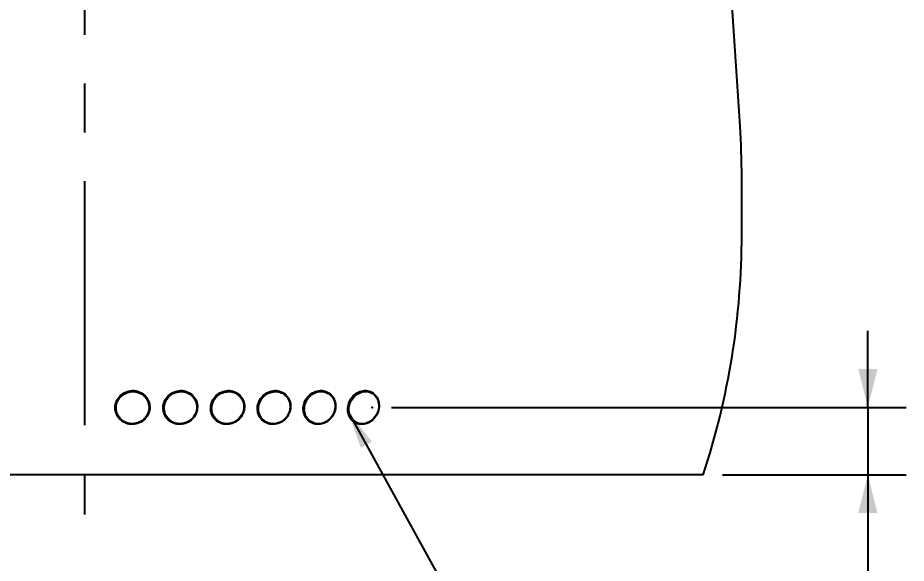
# Model space of a CAD drawing. Header units: millimetres. Extents: x -54 to 586, y 8 to 412.
# Drawn here: x 326.8 to 373.09, y 145.21 to 173.61 of the extents above; entities that cross this region are included whole.
import ezdxf

# ---------------------------------------------------------------- set-up
doc = ezdxf.new("R2010")
doc.units = ezdxf.units.MM
doc.header["$PDSIZE"] = -1
doc.linetypes.add('CENTERX2', pattern=[20.32, 12.7, -2.54, 2.54, -2.54])
for name, color, linetype in [('CENTERLINE', 4, 'CENTERX2'), ('DIMENSIONS', 2, 'Continuous'), ('TEXT', 2, 'Continuous')]:
    doc.layers.add(name, color=color, linetype=linetype)
doc.layers.add('OUTLINE', color=7, linetype='Continuous', lineweight=25)
doc.styles.add('SLDTEXTSTYLE0', font='TXT', dxfattribs={"width": 0.75})
doc.dimstyles.new('SLDDIMSTYLE11', dxfattribs={"dimtxt": 0.18, "dimasz": 2, "dimexe": 0, "dimexo": 0.0625, "dimgap": 0, "dimtad": 0, "dimtih": 1, "dimtoh": 1, "dimdec": 0, "dimrnd": 1e-09, "dimzin": 0, "dimdsep": 46, "dimtxsty": 'Standard', "dimsah": 1, "dimcen": 0.09, "dimadec": 0, "dimazin": 0, "dimtfac": 2, "dimtdec": 0, "dimtofl": 0, "dimtmove": 0, "dimatfit": 3, "dimfxl": 0, "dimfrac": 2, "dimtolj": 1, "dimtzin": 0, "dimarcsym": 0})
doc.dimstyles.new('SLDDIMSTYLE6', dxfattribs={"dimtxt": 3.5, "dimasz": 2, "dimexe": 0, "dimexo": 0.0625, "dimgap": 0.875, "dimtad": 1, "dimrnd": 1e-09, "dimzin": 12, "dimdsep": 46, "dimtxsty": 'SLDTEXTSTYLE0', "dimsah": 1, "dimcen": 0.09, "dimadec": 0, "dimazin": 3, "dimtfac": 1, "dimtmove": 0, "dimatfit": 0, "dimfxl": 0, "dimfrac": 2, "dimtolj": 1, "dimtzin": 12, "dimarcsym": 0})

# ---------------------------------------------------------------- blocks, each defined once
blk = doc.blocks.new('_D_28')
at = {"layer": 'DIMENSIONS'}
for p, q in [((371.089, 153.319), (371.089, 157.319)), ((346.267, 153.319), (373.089, 153.319)), ((371.089, 153.319), (371.089, 149.819)), ((363.515, 149.819), (373.089, 149.819)), ((371.089, 149.819), (371.089, 135.297))]:
    blk.add_line(p, q, dxfattribs=at)
for points in [[(371.089, 153.319), (371.589, 155.319), (370.589, 155.319)], [(371.089, 149.819), (370.589, 147.819), (371.589, 147.819)]]:
    blk.add_solid(points, dxfattribs=at)
at = {"layer": 'DIMENSIONS', "insert": (366.577, 135.297), "char_height": 3.5, "attachment_point": 1, "rotation": 90, "style": 'SLDTEXTSTYLE0'}
blk.add_mtext('3,5', dxfattribs=at)

msp = doc.modelspace()

# ---------------------------------------------------------------- linework, layer by layer
msp.add_point((345.2666, 153.31949))
at = {"layer": 'CENTERLINE'}
msp.add_line((330.26861, 388.62415), (330.26861, 147.75307), dxfattribs=at)
at = {"layer": 'OUTLINE'}
for p, q in [((364.43044, 167.97387), (361.98903, 204.68356)), ((364.51861, 162.31949), (364.51861, 165.31949)), ((362.51532, 149.8195), (298.0219, 149.8195))]:
    msp.add_line(p, q, dxfattribs=at)
for centre, start, end in [((324.51861, 165.31949), 0, 3.804903), ((324.51861, 162.31949), 341.790043, 0)]:
    msp.add_arc(centre, 40, start, end, dxfattribs=at)
for points in [[(333.41599, 152.71856), (333.49915, 152.80269), (333.56409, 152.90097), (333.65215, 153.11585), (333.6743, 153.23138), (333.67196, 153.46027), (333.64721, 153.57505), (333.55543, 153.7837), (333.48747, 153.87973), (333.32008, 154.03702), (333.21973, 154.09949), (333.00137, 154.18168), (332.88462, 154.20144), (332.64742, 154.19534), (332.53114, 154.16962), (332.31424, 154.07614), (332.21521, 154.00859), (332.0508, 153.84266), (331.98473, 153.7432), (331.89699, 153.5299), (331.87447, 153.41385), (331.87656, 153.18506), (331.90099, 153.07059), (331.9931, 152.86058), (332.06007, 152.76551), (332.22935, 152.60615), (332.32894, 152.5443), (332.54764, 152.46184), (332.66535, 152.44216), (333.01711, 152.45111), (333.24966, 152.5503), (333.41599, 152.71856)], [(333.4018, 152.74336), (333.48002, 152.82508), (333.54058, 152.92007), (333.62138, 153.1269), (333.64071, 153.23772), (333.63477, 153.45657), (333.60922, 153.56594), (333.51802, 153.76406), (333.45143, 153.85483), (333.28872, 154.00267), (333.19169, 154.06085), (332.98142, 154.13609), (332.8694, 154.15319), (332.64253, 154.14371), (332.53169, 154.11733), (332.32566, 154.02462), (332.23199, 153.9585), (332.07735, 153.7973), (332.01573, 153.70117), (331.93522, 153.49584), (331.91554, 153.38452), (331.92124, 153.16575), (331.94647, 153.05667), (332.03801, 152.85726), (332.10363, 152.76739), (332.26819, 152.61761), (332.36448, 152.56002), (332.57506, 152.48454), (332.68801, 152.46754), (333.02443, 152.4815), (333.24535, 152.57991), (333.4018, 152.74336)], [(335.89156, 152.71867), (335.97544, 152.80281), (336.04152, 152.9011), (336.13251, 153.11599), (336.15646, 153.23153), (336.1581, 153.46042), (336.13556, 153.57519), (336.04821, 153.78383), (335.9825, 153.87984), (335.8193, 154.03711), (335.72091, 154.09956), (335.50586, 154.18172), (335.39046, 154.20146), (335.15518, 154.19532), (335.03944, 154.16957), (334.82276, 154.07606), (334.72339, 154.0085), (334.55748, 153.84254), (334.49023, 153.74307), (334.39953, 153.52975), (334.37518, 153.4137), (334.3733, 153.18491), (334.39554, 153.07045), (334.48326, 152.86045), (334.54804, 152.76539), (334.71314, 152.60606), (334.81083, 152.54423), (335.02626, 152.46181), (335.14263, 152.44215), (335.49153, 152.45116), (335.72378, 152.55038), (335.89156, 152.71867)], [(335.87041, 152.73181), (335.95087, 152.81211), (336.01432, 152.90599), (336.10191, 153.11136), (336.12511, 153.22185), (336.12724, 153.44084), (336.10595, 153.5507), (336.02289, 153.75053), (335.96026, 153.84254), (335.80452, 153.99339), (335.71054, 154.05337), (335.50502, 154.13248), (335.39468, 154.15163), (335.16958, 154.14632), (335.05881, 154.12197), (334.8513, 154.03302), (334.75608, 153.96862), (334.59695, 153.81024), (334.53237, 153.71523), (334.44507, 153.51136), (334.42149, 153.40039), (334.41913, 153.18149), (334.44013, 153.07193), (334.52354, 152.8708), (334.58527, 152.77971), (334.74284, 152.62689), (334.83614, 152.56751), (335.04201, 152.48816), (335.15329, 152.46907), (335.48706, 152.47686), (335.70948, 152.57122), (335.87041, 152.73181)], [(338.33506, 152.71876), (338.4192, 152.80291), (338.48602, 152.90122), (338.57944, 153.11612), (338.60507, 153.23166), (338.61069, 153.46055), (338.59048, 153.57531), (338.50805, 153.78394), (338.44499, 153.87994), (338.28691, 154.03719), (338.19103, 154.09962), (337.98053, 154.18175), (337.86713, 154.20147), (337.63511, 154.1953), (337.52057, 154.16954), (337.30533, 154.07599), (337.20618, 154.00842), (337.03971, 153.84244), (336.97167, 153.74296), (336.87852, 153.52963), (336.85248, 153.41358), (336.84663, 153.18478), (336.86657, 153.07032), (336.94939, 152.86034), (337.01159, 152.76529), (337.17159, 152.60598), (337.26681, 152.54417), (337.47774, 152.46178), (337.5921, 152.44213), (337.93616, 152.45119), (338.16678, 152.55045), (338.33506, 152.71876)], [(338.31765, 152.73113), (338.39844, 152.81134), (338.46273, 152.90515), (338.55289, 153.11043), (338.57782, 153.2209), (338.58403, 153.43989), (338.56511, 153.54978), (338.48702, 153.74971), (338.42704, 153.8418), (338.27639, 153.99283), (338.18491, 154.05291), (337.98386, 154.13225), (337.87547, 154.15153), (337.65351, 154.14647), (337.54387, 154.12224), (337.33766, 154.03352), (337.24257, 153.96922), (337.08273, 153.81101), (337.01728, 153.71607), (336.9274, 153.51229), (336.90207, 153.40134), (336.89563, 153.18243), (336.91428, 153.07284), (336.99274, 152.87162), (337.0519, 152.78046), (337.20436, 152.62745), (337.29523, 152.56797), (337.49667, 152.48839), (337.60599, 152.46918), (337.93511, 152.47659), (338.15607, 152.57071), (338.31765, 152.73113)], [(340.73344, 152.71971), (340.81725, 152.80399), (340.88432, 152.90239), (340.97936, 153.11741), (341.00636, 153.23298), (341.01562, 153.46186), (340.99771, 153.57658), (340.9204, 153.78507), (340.86019, 153.88097), (340.70792, 154.03796), (340.61501, 154.10025), (340.41012, 154.18206), (340.29934, 154.20161), (340.07188, 154.19509), (339.95922, 154.16916), (339.74675, 154.0753), (339.64847, 154.00758), (339.4826, 153.84136), (339.41428, 153.74179), (339.31948, 153.52834), (339.29206, 153.41225), (339.28257, 153.18347), (339.30024, 153.06905), (339.37797, 152.85921), (339.43738, 152.76426), (339.59158, 152.60521), (339.68389, 152.54354), (339.88924, 152.46147), (340.00099, 152.442), (340.33827, 152.45157), (340.56583, 152.55116), (340.73344, 152.71971)], [(340.71761, 152.72904), (340.79844, 152.80899), (340.86338, 152.9026), (340.95603, 153.10761), (340.9828, 153.21801), (340.99354, 153.43702), (340.97735, 153.547), (340.90514, 153.74722), (340.84836, 153.83954), (340.70404, 153.99111), (340.61573, 154.05152), (340.4205, 154.13156), (340.31475, 154.15121), (340.09723, 154.14691), (339.98931, 154.12305), (339.78541, 154.03502), (339.69089, 153.97104), (339.53093, 153.81335), (339.46478, 153.71862), (339.37238, 153.51511), (339.3452, 153.40423), (339.33424, 153.18531), (339.35019, 153.07564), (339.42279, 152.87411), (339.47881, 152.78273), (339.62494, 152.62917), (339.71269, 152.56937), (339.90835, 152.48908), (340.01503, 152.46949), (340.33756, 152.47578), (340.55596, 152.56915), (340.71761, 152.72904)], [(343.07338, 152.7219), (343.15624, 152.80645), (343.22302, 152.90506), (343.31877, 153.12036), (343.34679, 153.236), (343.35924, 153.46485), (343.34352, 153.57949), (343.27136, 153.78765), (343.21418, 153.88332), (343.06826, 154.03974), (342.97872, 154.10168), (342.78042, 154.18275), (342.67283, 154.20191), (342.4512, 154.1946), (342.34108, 154.16829), (342.13271, 154.07371), (342.03597, 154.00566), (341.87189, 153.83891), (341.80384, 153.73912), (341.7083, 153.52539), (341.67985, 153.40924), (341.66719, 153.18047), (341.6827, 153.06615), (341.7553, 152.85662), (341.81176, 152.76191), (341.9596, 152.60343), (342.0486, 152.5421), (342.2474, 152.46077), (342.35594, 152.4417), (342.68456, 152.45245), (342.90765, 152.55281), (343.07338, 152.7219)], [(343.05605, 152.72502), (343.13665, 152.80445), (343.20214, 152.89766), (343.29732, 153.10212), (343.32608, 153.21239), (343.34194, 153.43143), (343.32891, 153.54156), (343.2636, 153.74238), (343.21065, 153.83512), (343.074, 153.98774), (342.98957, 154.04878), (342.8016, 154.13019), (342.69919, 154.15056), (342.48743, 154.14773), (342.38183, 154.1246), (342.18123, 154.03792), (342.08766, 153.97455), (341.92809, 153.81788), (341.86137, 153.72356), (341.76642, 153.52059), (341.73723, 153.40984), (341.72117, 153.1909), (341.73399, 153.08107), (341.79968, 152.87896), (341.85195, 152.78716), (341.99039, 152.63254), (342.07432, 152.57211), (342.26275, 152.49046), (342.36608, 152.47013), (342.68007, 152.47423), (342.89485, 152.56616), (343.05605, 152.72502)], [(345.3415, 152.72538), (345.42283, 152.81035), (345.48879, 152.90929), (345.58438, 153.12503), (345.61307, 153.24077), (345.62825, 153.46958), (345.61462, 153.58407), (345.54767, 153.79171), (345.49366, 153.88701), (345.35462, 154.04252), (345.26883, 154.10393), (345.07806, 154.18384), (344.97419, 154.20237), (344.7596, 154.19381), (344.65266, 154.16689), (344.44968, 154.07118), (344.35509, 154.00262), (344.19398, 153.83502), (344.12674, 153.73489), (344.03133, 153.52072), (344.0022, 153.40447), (343.98682, 153.17575), (344.00028, 153.06156), (344.0677, 152.85255), (344.12107, 152.75821), (344.26201, 152.60065), (344.34732, 152.53985), (344.53862, 152.45969), (344.64341, 152.44124), (344.96159, 152.45385), (345.17883, 152.55543), (345.3415, 152.72538)], [(345.31576, 152.71522), (345.39625, 152.79337), (345.46263, 152.88557), (345.56145, 153.08867), (345.59296, 153.19859), (345.61572, 153.41765), (345.60691, 153.52816), (345.55072, 153.73037), (345.50278, 153.82415), (345.3761, 153.97933), (345.29669, 154.0419), (345.11803, 154.12665), (345.01988, 154.14881), (344.81536, 154.14961), (344.71262, 154.12826), (344.516, 154.04491), (344.4235, 153.98306), (344.26409, 153.82893), (344.19645, 153.73563), (344.09784, 153.53403), (344.06588, 153.42364), (344.0429, 153.20469), (344.05154, 153.09449), (344.10809, 152.89098), (344.15545, 152.79816), (344.28386, 152.64095), (344.36285, 152.579), (344.542, 152.494), (344.64107, 152.47187), (344.94434, 152.47058), (345.15477, 152.55893), (345.31576, 152.71522)]]:
    msp.add_open_spline(points, degree=3, knots=[0, 0, 0, 0, 0.0625, 0.0625, 0.125, 0.125, 0.1875, 0.1875, 0.25, 0.25, 0.3125, 0.3125, 0.375, 0.375, 0.4375, 0.4375, 0.5, 0.5, 0.5625, 0.5625, 0.625, 0.625, 0.6875, 0.6875, 0.75, 0.75, 0.8125, 0.8125, 0.875, 0.875, 1, 1, 1, 1], dxfattribs=at)

# ---------------------------------------------------------------- dimensions: what is measured, and where the dimension line sits
at = {"layer": 'DIMENSIONS'}
dim = msp.add_linear_dim(base=(371.0887, 149.81949), p1=(345.2666, 153.31949), p2=(362.51532, 149.81949), angle=90, dimstyle='SLDDIMSTYLE6', dxfattribs=at)
dim.commit()
dim.dimension.update_dxf_attribs({"geometry": '_D_28', "text_midpoint": (371.0887, 138.52967), "dimtype": 160})

# ---------------------------------------------------------------- leaders
at = {"layer": 'TEXT'}
msp.add_leader([(343.99769, 153.12839), (356.60059, 130.26205)], dimstyle='SLDDIMSTYLE11', dxfattribs=at)

doc.saveas('drawing.dxf')
